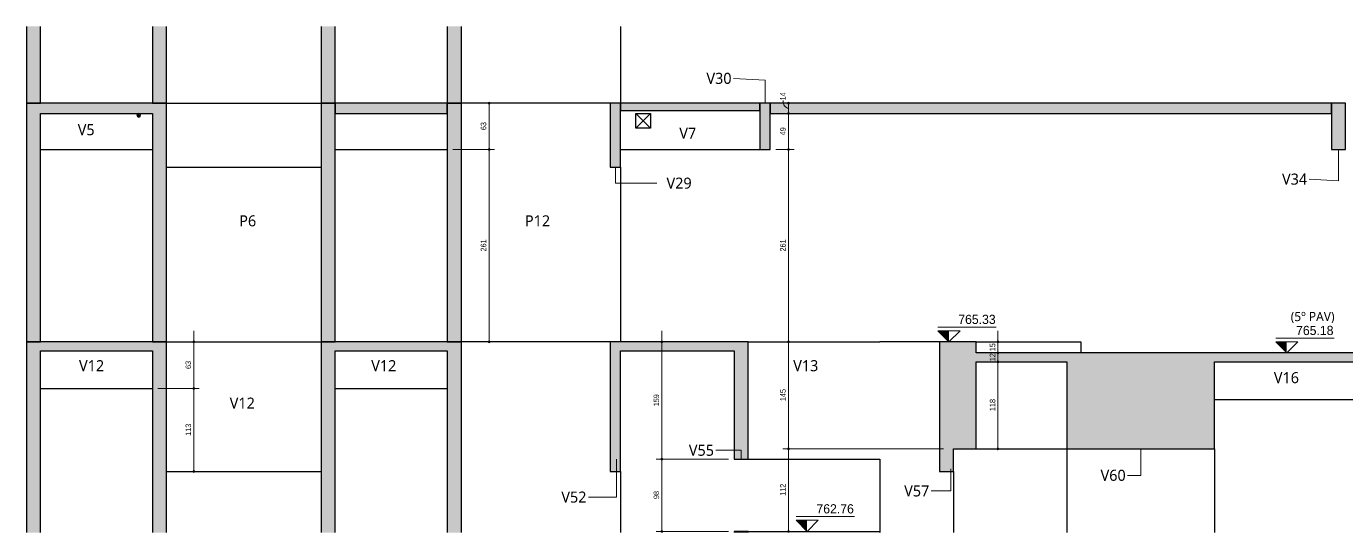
# Model space of a CAD drawing. Header units: centimetres. Extents: x -1897 to 22038, y -1268 to 84208.
# Drawn here: x 18213 to 20002, y 76274 to 76961 of the extents above; entities that cross this region are included whole.
import ezdxf

# ---------------------------------------------------------------- set-up
doc = ezdxf.new("R2010")
doc.units = ezdxf.units.CM
for name, color, linetype, lineweight in [('A-ANNO-DIMS', 7, 'Continuous', 9), ('A-ANNO-DIMS-50', 7, 'Continuous', 9), ('A-FLOR', 7, 'Continuous', 18), ('A-GENM', 7, 'Continuous', 18), ('G-ANNO-DIMS', 7, 'Continuous', 9), ('G-ANNO-TEXT', 7, 'Continuous', 9), ('S-BEAM', 7, 'Continuous', 18), ('S-BEAM-IDEN', 7, 'Continuous', 9), ('S-COLS', 7, 'Continuous', 18), ('S-COLS-IDEN', 7, 'Continuous', 9)]:
    doc.layers.add(name, color=color, linetype=linetype, lineweight=lineweight)
doc.styles.add('Arial_1', font='arial.ttf', dxfattribs={"width": 0.9, "height": 7.5})
doc.styles.add('Arial_2', font='arial.ttf', dxfattribs={"width": 0.95, "height": 12.5})
doc.styles.add('Gadugi', font='gadugi.ttf', dxfattribs={"height": 15})
doc.styles.add('Gadugi_4', font='gadugi.ttf', dxfattribs={"height": 12.5})
doc.dimstyles.new('PED_R80_1_5mm_ACIMA_As_ESQ__R00_2', dxfattribs={"dimscale": 30.48, "dimtxt": 7.651945, "dimasz": 0.328084, "dimexe": 0.246063, "dimexo": 0.246063, "dimgap": 0.049213, "dimtad": 1, "dimdec": 1, "dimrnd": 0.5, "dimdsep": 46, "dimtxsty": 'Arial_1', "dimblk1": 'DOTSMALL', "dimblk2": 'DOTSMALL', "dimsah": 1, "dimcen": 0.09, "dimdle": 0.492126, "dimazin": 0, "dimtfac": 1, "dimtdec": 4, "dimtix": 1, "dimtmove": 1, "dimatfit": 3, "dimfxl": 1, "dimtvp": 1, "dimtolj": 1, "dimtzin": 0, "dimarcsym": 2})
doc.dimstyles.new('PED_R80_1_5mm_ACIMA_As_ESQ__R00_3', dxfattribs={"dimscale": 30.48, "dimtxt": 7.651945, "dimasz": 0.328084, "dimexe": 0.246063, "dimexo": 0.246063, "dimgap": 0.049213, "dimtad": 1, "dimdec": 1, "dimrnd": 0.5, "dimdsep": 46, "dimtxsty": 'Arial_1', "dimblk1": 'DOTSMALL', "dimblk2": 'DOTSMALL', "dimsah": 1, "dimcen": 0.09, "dimdle": 0.492126, "dimazin": 0, "dimtfac": 1, "dimtdec": 4, "dimtix": 1, "dimtmove": 0, "dimatfit": 3, "dimfxl": 1, "dimtvp": 1, "dimtolj": 1, "dimtzin": 0, "dimarcsym": 2})

# ---------------------------------------------------------------- blocks, each defined once
blk = doc.blocks.new('PED_FURO_CIRCULAR_R04_2020 _INSTÂNCIA_ - FURO CIRC-3742523-CT002 K2 -CORTE B-B')
at = {"layer": 'A-GENM', "color": 253, "lineweight": 25, "true_color": 0xaaaaaa}
for p, q in [((-142.5, 76838), (-142.5, 76843)), ((-145, 76840.5), (-140, 76840.5))]:
    blk.add_line(p, q, dxfattribs=at)
blk = doc.blocks.new('PED_FURO_RETANGULAR_R04_2020 _INSTÂNCIA_ - FURO RET-3746569-CT002 K2 -CORTE B-B')
at = {"layer": 'A-GENM', "color": 253, "lineweight": 25, "true_color": 0xaaaaaa}
for p, q in [((551.7, 76823), (531.7, 76843)), ((531.7, 76823), (551.7, 76843))]:
    blk.add_line(p, q, dxfattribs=at)
blk = doc.blocks.new('DIMBLOCK414-CT002 K2 -CORTE B-B')
at = {"layer": 'A-ANNO-DIMS-50', "true_color": 0x000032}
h = blk.add_hatch(color=178, dxfattribs=at)
edge = h.paths.add_edge_path(flags=0)
edge.add_arc((18840.1, 76857), 1.25, 0, 360)
h = blk.add_hatch(color=178, dxfattribs=at)
edge = h.paths.add_edge_path(flags=0)
edge.add_arc((18840.1, 76794), 1.25, 0, 360)
at = {"layer": 'A-ANNO-DIMS-50', "color": 178, "true_color": 0x000032}
for p, q in [((18834.3, 76857), (18847.6, 76857)), ((18840.1, 76857), (18834.3, 76857)), ((18840.1, 76857), (18840.1, 76794)), ((18791, 76794), (18847.6, 76794)), ((18840.1, 76794), (18791, 76794))]:
    blk.add_line(p, q, dxfattribs=at)
for centre in [(18840.1, 76857), (18840.1, 76794)]:
    blk.add_circle(centre, 1.25, dxfattribs=at)
at = {"layer": 'A-ANNO-DIMS-50', "color": 0, "insert": (18828.8, 76820.3), "char_height": 7.5, "width": 12.431, "attachment_point": 1, "rotation": 90, "line_spacing_factor": 0.941778, "style": 'Arial_1'}
blk.add_mtext('63', dxfattribs=at)
blk = doc.blocks.new('_DotSmall')
at = {"color": 0, "linetype": 'ByBlock', "const_width": 0.5}
blk.add_lwpolyline([(-0.0625, 0, 1), (0.0625, 0, 1)], format="xyb", close=True, dxfattribs=at)
blk = doc.blocks.new('DIMBLOCK415-CT002 K2 -CORTE B-B')
at = {"layer": 'A-ANNO-DIMS-50', "true_color": 0x000032}
h = blk.add_hatch(color=178, dxfattribs=at)
edge = h.paths.add_edge_path(flags=0)
edge.add_arc((18840.1, 76794), 1.25, 0, 360)
h = blk.add_hatch(color=178, dxfattribs=at)
edge = h.paths.add_edge_path(flags=0)
edge.add_arc((18840.1, 76533), 1.25, 0, 360)
at = {"layer": 'A-ANNO-DIMS-50', "color": 178, "true_color": 0x000032}
for p, q in [((18791, 76794), (18847.6, 76794)), ((18840.1, 76794), (18791, 76794)), ((18840.1, 76794), (18840.1, 76533)), ((18791, 76533), (18847.6, 76533)), ((18840.1, 76533), (18791, 76533))]:
    blk.add_line(p, q, dxfattribs=at)
for centre in [(18840.1, 76794), (18840.1, 76533)]:
    blk.add_circle(centre, 1.25, dxfattribs=at)
at = {"layer": 'A-ANNO-DIMS-50', "color": 0, "insert": (18828.8, 76655.7), "char_height": 7.5, "width": 18.647, "attachment_point": 1, "rotation": 90, "line_spacing_factor": 0.941778, "style": 'Arial_1'}
blk.add_mtext('261', dxfattribs=at)
blk = doc.blocks.new('DIMBLOCK416-CT002 K2 -CORTE B-B')
at = {"layer": 'A-ANNO-DIMS-50', "true_color": 0x000032}
h = blk.add_hatch(color=178, dxfattribs=at)
edge = h.paths.add_edge_path(flags=0)
edge.add_arc((19246.3, 76857), 1.25, 0, 360)
h = blk.add_hatch(color=178, dxfattribs=at)
edge = h.paths.add_edge_path(flags=0)
edge.add_arc((19246.3, 76843), 1.25, 0, 360)
at = {"layer": 'A-ANNO-DIMS-50', "color": 178, "true_color": 0x000032}
for p, q in [((19240.5, 76857), (19253.8, 76857)), ((19246.3, 76857), (19240.5, 76857)), ((19240.5, 76843), (19253.8, 76843)), ((19246.3, 76843), (19240.5, 76843)), ((19246.3, 76857), (19246.3, 76843))]:
    blk.add_line(p, q, dxfattribs=at)
for centre in [(19246.3, 76857), (19246.3, 76843)]:
    blk.add_circle(centre, 1.25, dxfattribs=at)
blk.add_ellipse((19246.3, 76860.7), major_axis=(0, 10.7), ratio=0.692738, start_param=1.570796, end_param=3.141593, dxfattribs=at)
at = {"layer": 'A-ANNO-DIMS-50', "color": 0, "insert": (19235, 76860.7), "char_height": 7.5, "width": 12.431, "attachment_point": 1, "rotation": 90, "line_spacing_factor": 0.941778, "style": 'Arial_1'}
blk.add_mtext('14', dxfattribs=at)
blk = doc.blocks.new('DIMBLOCK417-CT002 K2 -CORTE B-B')
at = {"layer": 'A-ANNO-DIMS-50', "true_color": 0x000032}
h = blk.add_hatch(color=178, dxfattribs=at)
edge = h.paths.add_edge_path(flags=0)
edge.add_arc((19246.3, 76843), 1.25, 0, 360)
h = blk.add_hatch(color=178, dxfattribs=at)
edge = h.paths.add_edge_path(flags=0)
edge.add_arc((19246.3, 76794), 1.25, 0, 360)
at = {"layer": 'A-ANNO-DIMS-50', "color": 178, "true_color": 0x000032}
for p, q in [((19240.5, 76843), (19253.8, 76843)), ((19246.3, 76843), (19240.5, 76843)), ((19246.3, 76843), (19246.3, 76794)), ((19229, 76794), (19253.8, 76794)), ((19246.3, 76794), (19229, 76794))]:
    blk.add_line(p, q, dxfattribs=at)
for centre in [(19246.3, 76843), (19246.3, 76794)]:
    blk.add_circle(centre, 1.25, dxfattribs=at)
at = {"layer": 'A-ANNO-DIMS-50', "color": 0, "insert": (19235, 76813.3), "char_height": 7.5, "width": 12.431, "attachment_point": 1, "rotation": 90, "line_spacing_factor": 0.941778, "style": 'Arial_1'}
blk.add_mtext('49', dxfattribs=at)
blk = doc.blocks.new('DIMBLOCK418-CT002 K2 -CORTE B-B')
at = {"layer": 'A-ANNO-DIMS-50', "true_color": 0x000032}
h = blk.add_hatch(color=178, dxfattribs=at)
edge = h.paths.add_edge_path(flags=0)
edge.add_arc((19246.3, 76794), 1.25, 0, 360)
h = blk.add_hatch(color=178, dxfattribs=at)
edge = h.paths.add_edge_path(flags=0)
edge.add_arc((19246.3, 76533), 1.25, 0, 360)
at = {"layer": 'A-ANNO-DIMS-50', "color": 178, "true_color": 0x000032}
for p, q in [((19229, 76794), (19253.8, 76794)), ((19246.3, 76794), (19229, 76794)), ((19246.3, 76794), (19246.3, 76533)), ((19456.5, 76533), (19238.8, 76533)), ((19246.3, 76533), (19456.5, 76533))]:
    blk.add_line(p, q, dxfattribs=at)
for centre in [(19246.3, 76794), (19246.3, 76533)]:
    blk.add_circle(centre, 1.25, dxfattribs=at)
at = {"layer": 'A-ANNO-DIMS-50', "color": 0, "insert": (19235, 76655.7), "char_height": 7.5, "width": 18.647, "attachment_point": 1, "rotation": 90, "line_spacing_factor": 0.941778, "style": 'Arial_1'}
blk.add_mtext('261', dxfattribs=at)
blk = doc.blocks.new('DIMBLOCK419-CT002 K2 -CORTE B-B')
at = {"layer": 'A-ANNO-DIMS-50', "true_color": 0x000032}
h = blk.add_hatch(color=178, dxfattribs=at)
edge = h.paths.add_edge_path(flags=0)
edge.add_arc((19246.3, 76533), 1.25, 0, 360)
h = blk.add_hatch(color=178, dxfattribs=at)
edge = h.paths.add_edge_path(flags=0)
edge.add_arc((19246.3, 76388), 1.25, 0, 360)
at = {"layer": 'A-ANNO-DIMS-50', "color": 178, "true_color": 0x000032}
for p, q in [((19456.5, 76533), (19238.8, 76533)), ((19246.3, 76533), (19246.3, 76388)), ((19246.3, 76533), (19456.5, 76533)), ((19456.5, 76388), (19238.8, 76388)), ((19246.3, 76388), (19456.5, 76388))]:
    blk.add_line(p, q, dxfattribs=at)
for centre in [(19246.3, 76533), (19246.3, 76388)]:
    blk.add_circle(centre, 1.25, dxfattribs=at)
at = {"layer": 'A-ANNO-DIMS-50', "color": 0, "insert": (19235, 76452.7), "char_height": 7.5, "width": 18.647, "attachment_point": 1, "rotation": 90, "line_spacing_factor": 0.941778, "style": 'Arial_1'}
blk.add_mtext('145', dxfattribs=at)
blk = doc.blocks.new('DIMBLOCK420-CT002 K2 -CORTE B-B')
at = {"layer": 'A-ANNO-DIMS-50', "true_color": 0x000032}
h = blk.add_hatch(color=178, dxfattribs=at)
edge = h.paths.add_edge_path(flags=0)
edge.add_arc((19246.3, 76388), 1.25, 0, 360)
h = blk.add_hatch(color=178, dxfattribs=at)
edge = h.paths.add_edge_path(flags=0)
edge.add_arc((19246.3, 76276), 1.25, 0, 360)
at = {"layer": 'A-ANNO-DIMS-50', "color": 178, "true_color": 0x000032}
for p, q in [((19456.5, 76388), (19238.8, 76388)), ((19246.3, 76388), (19246.3, 76276)), ((19246.3, 76388), (19456.5, 76388)), ((19240.5, 76276), (19253.8, 76276)), ((19246.3, 76276), (19240.5, 76276))]:
    blk.add_line(p, q, dxfattribs=at)
for centre in [(19246.3, 76388), (19246.3, 76276)]:
    blk.add_circle(centre, 1.25, dxfattribs=at)
at = {"layer": 'A-ANNO-DIMS-50', "color": 0, "insert": (19235, 76324.2), "char_height": 7.5, "width": 18.647, "attachment_point": 1, "rotation": 90, "line_spacing_factor": 0.941778, "style": 'Arial_1'}
blk.add_mtext('112', dxfattribs=at)
blk = doc.blocks.new('Elevações de ponto - SIMBOLO DE NÍVEL-CORTE-2219088-CT002 K2 -CORTE B-B')
at = {"layer": 'G-ANNO-DIMS'}
blk.add_hatch(color=256, dxfattribs=at).paths.add_polyline_path([(-610.9, 76548), (-610.9, 76533), (-625.9, 76548)], flags=0)
for p, q in [((-546.7, 76553.1), (-625.9, 76553.1)), ((-610.9, 76533), (-625.9, 76548)), ((-625.9, 76548), (-595.9, 76548)), ((-595.9, 76548), (-610.9, 76533))]:
    blk.add_line(p, q, dxfattribs=at)
blk = doc.blocks.new('DIMBLOCK438-CT002 K2 -CORTE B-B')
at = {"layer": 'A-ANNO-DIMS-50', "true_color": 0x000032}
h = blk.add_hatch(color=178, dxfattribs=at)
edge = h.paths.add_edge_path(flags=0)
edge.add_arc((18439.6, 76533), 1.25, 0, 360)
h = blk.add_hatch(color=178, dxfattribs=at)
edge = h.paths.add_edge_path(flags=0)
edge.add_arc((18439.6, 76470), 1.25, 0, 360)
at = {"layer": 'A-ANNO-DIMS-50', "color": 178, "true_color": 0x000032}
for p, q in [((18439.6, 76548), (18439.6, 76470)), ((18433.9, 76533), (18447.1, 76533)), ((18439.6, 76533), (18433.9, 76533)), ((18391, 76470), (18447.1, 76470)), ((18439.6, 76470), (18391, 76470))]:
    blk.add_line(p, q, dxfattribs=at)
for centre in [(18439.6, 76533), (18439.6, 76470)]:
    blk.add_circle(centre, 1.25, dxfattribs=at)
at = {"layer": 'A-ANNO-DIMS-50', "color": 0, "insert": (18428.4, 76496.3), "char_height": 7.5, "width": 12.431, "attachment_point": 1, "rotation": 90, "line_spacing_factor": 0.941778, "style": 'Arial_1'}
blk.add_mtext('63', dxfattribs=at)
blk = doc.blocks.new('DIMBLOCK439-CT002 K2 -CORTE B-B')
at = {"layer": 'A-ANNO-DIMS-50', "true_color": 0x000032}
h = blk.add_hatch(color=178, dxfattribs=at)
edge = h.paths.add_edge_path(flags=0)
edge.add_arc((18439.6, 76470), 1.25, 0, 360)
h = blk.add_hatch(color=178, dxfattribs=at)
edge = h.paths.add_edge_path(flags=0)
edge.add_arc((18439.6, 76357), 1.25, 0, 360)
at = {"layer": 'A-ANNO-DIMS-50', "color": 178, "true_color": 0x000032}
for p, q in [((18391, 76470), (18447.1, 76470)), ((18439.6, 76470), (18391, 76470)), ((18439.6, 76470), (18439.6, 76357)), ((18433.9, 76357), (18447.1, 76357)), ((18439.6, 76357), (18433.9, 76357))]:
    blk.add_line(p, q, dxfattribs=at)
for centre in [(18439.6, 76470), (18439.6, 76357)]:
    blk.add_circle(centre, 1.25, dxfattribs=at)
at = {"layer": 'A-ANNO-DIMS-50', "color": 0, "insert": (18428.4, 76405.7), "char_height": 7.5, "width": 18.647, "attachment_point": 1, "rotation": 90, "line_spacing_factor": 0.941778, "style": 'Arial_1'}
blk.add_mtext('113', dxfattribs=at)
blk = doc.blocks.new('DIMBLOCK440-CT002 K2 -CORTE B-B')
at = {"layer": 'A-ANNO-DIMS-50', "true_color": 0x000032}
h = blk.add_hatch(color=178, dxfattribs=at)
edge = h.paths.add_edge_path(flags=0)
edge.add_arc((19530.5, 76533), 1.25, 0, 360)
h = blk.add_hatch(color=178, dxfattribs=at)
edge = h.paths.add_edge_path(flags=0)
edge.add_arc((19530.5, 76518), 1.25, 0, 360)
at = {"layer": 'A-ANNO-DIMS-50', "color": 178, "true_color": 0x000032}
for p, q in [((19530.5, 76548), (19530.5, 76518)), ((19524.8, 76533), (19538, 76533)), ((19530.5, 76533), (19524.8, 76533)), ((19524.8, 76518), (19538, 76518)), ((19530.5, 76518), (19524.8, 76518))]:
    blk.add_line(p, q, dxfattribs=at)
for centre in [(19530.5, 76533), (19530.5, 76518)]:
    blk.add_circle(centre, 1.25, dxfattribs=at)
at = {"layer": 'A-ANNO-DIMS-50', "color": 0, "insert": (19519.3, 76520.3), "char_height": 7.5, "width": 12.431, "attachment_point": 1, "rotation": 90, "line_spacing_factor": 0.941778, "style": 'Arial_1'}
blk.add_mtext('15', dxfattribs=at)
blk = doc.blocks.new('DIMBLOCK441-CT002 K2 -CORTE B-B')
at = {"layer": 'A-ANNO-DIMS-50', "true_color": 0x000032}
h = blk.add_hatch(color=178, dxfattribs=at)
edge = h.paths.add_edge_path(flags=0)
edge.add_arc((19530.5, 76518), 1.25, 0, 360)
h = blk.add_hatch(color=178, dxfattribs=at)
edge = h.paths.add_edge_path(flags=0)
edge.add_arc((19530.5, 76506), 1.25, 0, 360)
at = {"layer": 'A-ANNO-DIMS-50', "color": 178, "true_color": 0x000032}
for p, q in [((19524.8, 76518), (19538, 76518)), ((19530.5, 76518), (19524.8, 76518)), ((19524.8, 76506), (19538, 76506)), ((19530.5, 76506), (19524.8, 76506)), ((19530.5, 76518), (19530.5, 76506))]:
    blk.add_line(p, q, dxfattribs=at)
for centre in [(19530.5, 76518), (19530.5, 76506)]:
    blk.add_circle(centre, 1.25, dxfattribs=at)
at = {"layer": 'A-ANNO-DIMS-50', "color": 0, "insert": (19519.3, 76506.8), "char_height": 7.5, "width": 12.431, "attachment_point": 1, "rotation": 90, "line_spacing_factor": 0.941778, "style": 'Arial_1'}
blk.add_mtext('12', dxfattribs=at)
blk = doc.blocks.new('DIMBLOCK442-CT002 K2 -CORTE B-B')
at = {"layer": 'A-ANNO-DIMS-50', "true_color": 0x000032}
h = blk.add_hatch(color=178, dxfattribs=at)
edge = h.paths.add_edge_path(flags=0)
edge.add_arc((19530.5, 76506), 1.25, 0, 360)
h = blk.add_hatch(color=178, dxfattribs=at)
edge = h.paths.add_edge_path(flags=0)
edge.add_arc((19530.5, 76388), 1.25, 0, 360)
at = {"layer": 'A-ANNO-DIMS-50', "color": 178, "true_color": 0x000032}
for p, q in [((19524.8, 76506), (19538, 76506)), ((19530.5, 76506), (19524.8, 76506)), ((19530.5, 76506), (19530.5, 76388)), ((19524.8, 76388), (19538, 76388)), ((19530.5, 76388), (19524.8, 76388))]:
    blk.add_line(p, q, dxfattribs=at)
for centre in [(19530.5, 76506), (19530.5, 76388)]:
    blk.add_circle(centre, 1.25, dxfattribs=at)
at = {"layer": 'A-ANNO-DIMS-50', "color": 0, "insert": (19519.3, 76439.2), "char_height": 7.5, "width": 18.647, "attachment_point": 1, "rotation": 90, "line_spacing_factor": 0.941778, "style": 'Arial_1'}
blk.add_mtext('118', dxfattribs=at)
blk = doc.blocks.new('DIMBLOCK443-CT002 K2 -CORTE B-B')
at = {"layer": 'A-ANNO-DIMS-50', "true_color": 0x000032}
h = blk.add_hatch(color=178, dxfattribs=at)
edge = h.paths.add_edge_path(flags=0)
edge.add_arc((19074.5, 76533), 1.25, 0, 360)
h = blk.add_hatch(color=178, dxfattribs=at)
edge = h.paths.add_edge_path(flags=0)
edge.add_arc((19074.5, 76374), 1.25, 0, 360)
at = {"layer": 'A-ANNO-DIMS-50', "color": 178, "true_color": 0x000032}
for p, q in [((19074.5, 76548), (19074.5, 76374)), ((19184, 76533), (19067, 76533)), ((19074.5, 76533), (19184, 76533)), ((19165, 76374), (19067, 76374)), ((19074.5, 76374), (19165, 76374))]:
    blk.add_line(p, q, dxfattribs=at)
for centre in [(19074.5, 76533), (19074.5, 76374)]:
    blk.add_circle(centre, 1.25, dxfattribs=at)
at = {"layer": 'A-ANNO-DIMS-50', "color": 0, "insert": (19063.3, 76445.7), "char_height": 7.5, "width": 18.647, "attachment_point": 1, "rotation": 90, "line_spacing_factor": 0.941778, "style": 'Arial_1'}
blk.add_mtext('159', dxfattribs=at)
blk = doc.blocks.new('DIMBLOCK444-CT002 K2 -CORTE B-B')
at = {"layer": 'A-ANNO-DIMS-50', "true_color": 0x000032}
h = blk.add_hatch(color=178, dxfattribs=at)
edge = h.paths.add_edge_path(flags=0)
edge.add_arc((19074.5, 76374), 1.25, 0, 360)
h = blk.add_hatch(color=178, dxfattribs=at)
edge = h.paths.add_edge_path(flags=0)
edge.add_arc((19074.5, 76276), 1.25, 0, 360)
at = {"layer": 'A-ANNO-DIMS-50', "color": 178, "true_color": 0x000032}
for p, q in [((19165, 76374), (19067, 76374)), ((19074.5, 76374), (19074.5, 76276)), ((19074.5, 76374), (19165, 76374)), ((19165, 76276), (19067, 76276)), ((19074.5, 76276), (19165, 76276))]:
    blk.add_line(p, q, dxfattribs=at)
for centre in [(19074.5, 76374), (19074.5, 76276)]:
    blk.add_circle(centre, 1.25, dxfattribs=at)
at = {"layer": 'A-ANNO-DIMS-50', "color": 0, "insert": (19063.3, 76319.8), "char_height": 7.5, "width": 12.431, "attachment_point": 1, "rotation": 90, "line_spacing_factor": 0.941778, "style": 'Arial_1'}
blk.add_mtext('98', dxfattribs=at)

msp = doc.modelspace()

# ---------------------------------------------------------------- hatches: boundary and pattern name
at = {"layer": 'A-FLOR', "true_color": 0xa6a6a6}
h = msp.add_hatch(color=253, dxfattribs=at)
h.paths.add_polyline_path([(18383.54, 76843), (18383.54, 76857), (18231.54, 76857), (18231.54, 76843), (18265, 76843)], flags=0)
h.paths.add_polyline_path([(17032.04, 76843), (17793.54, 76843), (17793.54, 76857), (17032.04, 76857)], flags=0)
h = msp.add_hatch(color=253, dxfattribs=at)
h.paths.add_polyline_path([(19824.04, 76843), (19983.04, 76843), (19983.04, 76857), (19221.54, 76857), (19221.54, 76843), (19624.04, 76843)], flags=0)
h.paths.add_polyline_path([(18632.46, 76843), (18783.54, 76843), (18783.54, 76857), (18631.54, 76857), (18631.54, 76843)], flags=0)
for points in [[(19059.28, 76847), (19207.54, 76847), (19207.54, 76857), (19018.54, 76857), (19018.54, 76847), (19040, 76847)], [(19040, 76521), (19172.54, 76521), (19172.54, 76533), (19018.54, 76533), (19018.54, 76521)], [(19523.94, 76506), (19624.04, 76506), (19624.04, 76518), (19491.04, 76518), (19491.04, 76506), (19501.04, 76506)], [(20099.04, 76506), (20099.04, 76518), (19824.04, 76518), (19824.04, 76506), (20073.34, 76506)]]:
    msp.add_hatch(color=253, dxfattribs=at).paths.add_polyline_path(points, flags=0)
h = msp.add_hatch(color=253, dxfattribs=at)
h.paths.add_polyline_path([(18631.54, 76521), (18783.54, 76521), (18783.54, 76533), (18631.54, 76533)], flags=0)
h.paths.add_polyline_path([(18383.54, 76521), (18383.54, 76533), (18231.54, 76533), (18231.54, 76521)], flags=0)
at = {"layer": 'S-BEAM', "true_color": 0xa6a6a6}
for points in [[(19018.54, 76770), (19018.54, 76857), (19004.54, 76857), (19004.54, 76770)], [(19207.54, 76794), (19221.54, 76794), (19221.54, 76857), (19207.54, 76857), (19207.54, 76823)], [(19983.04, 76794), (20002.04, 76794), (20002.04, 76857), (19983.04, 76857), (19983.04, 76843)], [(19018.54, 76357), (19018.54, 76533), (19004.54, 76533), (19004.54, 76357)], [(19191.54, 76374), (19191.54, 76533), (19172.54, 76533), (19172.54, 76374)], [(19464.04, 76357), (19470.04, 76357), (19470.04, 76388), (19501.04, 76388), (19501.04, 76506), (19491.04, 76506), (19491.04, 76518), (19501.04, 76518), (19501.04, 76533), (19451.04, 76533), (19451.04, 76357)], [(19624.04, 76388), (19824.04, 76388), (19824.04, 76518), (19624.04, 76518), (19624.04, 76506)], [(19191.54, 76274.29), (19191.54, 76276), (19172.54, 76276), (19172.54, 76274.29)]]:
    msp.add_hatch(color=253, dxfattribs=at).paths.add_polyline_path(points, flags=0)
at = {"layer": 'S-COLS', "true_color": 0xa6a6a6}
for points in [[(18212.54, 76857), (18231.54, 76857), (18231.54, 76961.07), (18212.54, 76961.07)], [(18802.54, 76857), (18802.54, 76961.07), (18783.54, 76961.07), (18783.54, 76857)], [(18212.54, 76533), (18231.54, 76533), (18231.54, 76857), (18212.54, 76857), (18212.54, 76617.68)], [(18802.54, 76533), (18802.54, 76857), (18783.54, 76857), (18783.54, 76533)], [(18212.54, 76274.29), (18231.54, 76274.29), (18231.54, 76533), (18212.54, 76533), (18212.54, 76357)], [(18795.2, 76274.29), (18802.54, 76274.29), (18802.54, 76533), (18783.54, 76533), (18783.54, 76274.29)]]:
    msp.add_hatch(color=253, dxfattribs=at).paths.add_polyline_path(points, flags=0)
h = msp.add_hatch(color=253, dxfattribs=at)
h.paths.add_polyline_path([(18402.54, 76857), (18402.54, 76961.07), (18383.54, 76961.07), (18383.54, 76857)], flags=0)
h.paths.add_polyline_path([(18612.54, 76857), (18631.54, 76857), (18631.54, 76961.07), (18612.54, 76961.07)], flags=0)
h = msp.add_hatch(color=253, dxfattribs=at)
h.paths.add_polyline_path([(18631.54, 76533), (18631.54, 76857), (18612.54, 76857), (18612.54, 76533)], flags=0)
h.paths.add_polyline_path([(18402.54, 76533), (18402.54, 76857), (18383.54, 76857), (18383.54, 76533)], flags=0)
h = msp.add_hatch(color=253, dxfattribs=at)
h.paths.add_polyline_path([(18395.2, 76274.29), (18402.54, 76274.29), (18402.54, 76533), (18383.54, 76533), (18383.54, 76274.29)], flags=0)
h.paths.add_polyline_path([(18619.88, 76274.29), (18631.54, 76274.29), (18631.54, 76533), (18612.54, 76533), (18612.54, 76274.29)], flags=0)

# ---------------------------------------------------------------- linework, layer by layer
at = {"layer": 'A-FLOR', "lineweight": 25}
for p, q in [((18383.54, 76857), (18231.54, 76857)), ((18231.54, 76843), (18383.54, 76843)), ((18783.54, 76857), (18631.54, 76857)), ((18631.54, 76857), (18631.54, 76843)), ((18631.54, 76843), (18783.54, 76843)), ((18783.54, 76843), (18783.54, 76857)), ((19207.54, 76857), (19018.54, 76857)), ((19018.54, 76857), (19018.54, 76847)), ((19018.54, 76847), (19207.54, 76847)), ((19207.54, 76847), (19207.54, 76857)), ((19983.04, 76857), (19221.54, 76857)), ((19221.54, 76857), (19221.54, 76843)), ((19221.54, 76843), (19983.04, 76843)), ((19983.04, 76843), (19983.04, 76857)), ((18383.54, 76533), (18231.54, 76533)), ((18231.54, 76521), (18383.54, 76521)), ((18783.54, 76533), (18631.54, 76533)), ((18631.54, 76521), (18783.54, 76521)), ((19172.54, 76533), (19018.54, 76533)), ((19018.54, 76521), (19172.54, 76521)), ((19624.04, 76518), (19501.04, 76518)), ((19501.04, 76506), (19624.04, 76506)), ((20099.04, 76518), (19824.04, 76518)), ((19824.04, 76506), (20099.04, 76506))]:
    msp.add_line(p, q, dxfattribs=at)
at = {"layer": 'S-BEAM', "lineweight": 25}
for p, q in [((18402.54, 76857), (18612.54, 76857)), ((19018.54, 76857), (19004.54, 76857)), ((19004.54, 76857), (19004.54, 76770)), ((19018.54, 76847), (19018.54, 76857)), ((19018.54, 76770), (19018.54, 76847)), ((19039.28, 76843), (19059.28, 76843)), ((19039.28, 76823), (19039.28, 76843)), ((19059.28, 76843), (19059.28, 76823)), ((19221.54, 76857), (19207.54, 76857)), ((19207.54, 76857), (19207.54, 76847)), ((19207.54, 76847), (19207.54, 76794)), ((19221.54, 76843), (19221.54, 76857)), ((19221.54, 76794), (19221.54, 76843)), ((20002.04, 76857), (19983.04, 76857)), ((19983.04, 76857), (19983.04, 76843)), ((19983.04, 76843), (19983.04, 76794)), ((20002.04, 76852), (20002.04, 76857)), ((20002.04, 76842), (20002.04, 76852)), ((20002.04, 76794), (20002.04, 76842)), ((19059.28, 76823), (19039.28, 76823)), ((18231.54, 76794), (18383.54, 76794)), ((18631.54, 76794), (18783.54, 76794)), ((19018.54, 76794), (19207.54, 76794)), ((19207.54, 76794), (19221.54, 76794)), ((19983.04, 76794), (20002.04, 76794)), ((18402.54, 76770), (18612.54, 76770)), ((19004.54, 76770), (19018.54, 76770)), ((18402.54, 76533), (18612.54, 76533)), ((19018.54, 76533), (19004.54, 76533)), ((19004.54, 76533), (19004.54, 76357)), ((19018.54, 76357), (19018.54, 76521)), ((19191.54, 76533), (19172.54, 76533)), ((19172.54, 76521), (19172.54, 76374)), ((19191.54, 76374), (19191.54, 76533)), ((19191.54, 76533), (19370.04, 76533)), ((19501.04, 76533), (19451.04, 76533)), ((19451.04, 76533), (19451.04, 76357)), ((19501.04, 76518), (19501.04, 76533)), ((19501.04, 76533), (19643.04, 76533)), ((19643.04, 76533), (19643.04, 76518)), ((19501.04, 76388), (19501.04, 76506)), ((19824.04, 76518), (19624.04, 76518)), ((19624.04, 76506), (19624.04, 76388)), ((19824.04, 76388), (19824.04, 76506)), ((18231.54, 76470), (18383.54, 76470)), ((18631.54, 76470), (18783.54, 76470)), ((19824.04, 76455), (20099.04, 76455)), ((19470.04, 76357), (19470.04, 76388)), ((19470.04, 76388), (19501.04, 76388)), ((19501.04, 76388), (19624.04, 76388)), ((19624.04, 76388), (19824.04, 76388)), ((19172.54, 76374), (19191.54, 76374)), ((19191.54, 76374), (19370.04, 76374)), ((18402.54, 76357), (18612.54, 76357)), ((19004.54, 76357), (19018.54, 76357)), ((19451.04, 76357), (19470.04, 76357)), ((19191.54, 76276), (19172.54, 76276)), ((19172.54, 76276), (19172.54, 76274.29)), ((19191.54, 76274.29), (19191.54, 76276)), ((19191.54, 76276), (19370.04, 76276)), ((19370.04, 76274.29), (19370.04, 76276))]:
    msp.add_line(p, q, dxfattribs=at)
for start, end in [(90.87355, 270), (270, 89.12645)]:
    msp.add_arc((18365.06, 76840.5), 2.5, start, end, dxfattribs=at)
at = {"layer": 'S-BEAM-IDEN'}
for p, q in [((19214.54, 76888.06), (19171.72, 76890.54)), ((19214.54, 76857), (19214.54, 76888.06)), ((19992.54, 76794), (19992.54, 76751.37)), ((19011.54, 76770), (19011.54, 76748.36)), ((19992.54, 76751.37), (19952.44, 76753.86)), ((19011.54, 76748.36), (19067.88, 76748.36)), ((19182.04, 76385.98), (19147.87, 76385.98)), ((19182.04, 76374), (19182.04, 76385.98)), ((19724.04, 76388), (19724.04, 76351.98)), ((19013.12, 76374), (19013.12, 76322.47)), ((19466.36, 76360.87), (19466.36, 76330.84)), ((19724.04, 76351.98), (19706.37, 76351.98)), ((19013.12, 76322.47), (18974.87, 76322.47)), ((19466.36, 76330.84), (19439.94, 76330.84))]:
    msp.add_line(p, q, dxfattribs=at)
at = {"layer": 'S-COLS', "lineweight": 25}
for p, q in [((18212.54, 76961.07), (18212.54, 76857)), ((18231.54, 76857), (18231.54, 76961.07)), ((18383.54, 76961.07), (18383.54, 76857)), ((18402.54, 76857), (18402.54, 76961.07)), ((18612.54, 76961.07), (18612.54, 76857)), ((18631.54, 76857), (18631.54, 76961.07)), ((18783.54, 76961.07), (18783.54, 76857)), ((18802.54, 76857), (18802.54, 76961.07)), ((19018.54, 76961.07), (19018.54, 76857)), ((18212.54, 76857), (18231.54, 76857)), ((18231.54, 76857), (18212.54, 76857)), ((18212.54, 76857), (18212.54, 76533)), ((18231.54, 76533), (18231.54, 76843)), ((18383.54, 76857), (18402.54, 76857)), ((18402.54, 76857), (18383.54, 76857)), ((18383.54, 76843), (18383.54, 76533)), ((18402.54, 76533), (18402.54, 76857)), ((18612.54, 76857), (18631.54, 76857)), ((18631.54, 76857), (18612.54, 76857)), ((18612.54, 76857), (18612.54, 76533)), ((18631.54, 76843), (18631.54, 76857)), ((18631.54, 76533), (18631.54, 76843)), ((18783.54, 76857), (18802.54, 76857)), ((18802.54, 76857), (18783.54, 76857)), ((18783.54, 76857), (18783.54, 76843)), ((18783.54, 76843), (18783.54, 76533)), ((19004.54, 76857), (18802.54, 76857)), ((18802.54, 76533), (18802.54, 76857)), ((19004.54, 76857), (18802.54, 76857)), ((19018.54, 76770), (19018.54, 76533)), ((18231.54, 76533), (18212.54, 76533)), ((18212.54, 76533), (18212.54, 76274.29)), ((18212.54, 76533), (18231.54, 76533)), ((18231.54, 76274.29), (18231.54, 76521)), ((18402.54, 76533), (18383.54, 76533)), ((18383.54, 76533), (18402.54, 76533)), ((18383.54, 76521), (18383.54, 76274.29)), ((18402.54, 76274.29), (18402.54, 76533)), ((18631.54, 76533), (18612.54, 76533)), ((18612.54, 76533), (18612.54, 76274.29)), ((18612.54, 76533), (18631.54, 76533)), ((18631.54, 76274.29), (18631.54, 76521)), ((18802.54, 76533), (18783.54, 76533)), ((18783.54, 76533), (18802.54, 76533)), ((18783.54, 76521), (18783.54, 76274.29)), ((18802.54, 76274.29), (18802.54, 76533)), ((19004.54, 76533), (18802.54, 76533)), ((19004.54, 76533), (18802.54, 76533)), ((19451.04, 76533), (19370.04, 76533)), ((19624.04, 76388), (19624.04, 76274.29)), ((19824.04, 76388), (19824.04, 76274.29)), ((19370.04, 76374), (19370.04, 76274.29)), ((19018.54, 76357), (19018.54, 76274.29)), ((19470.04, 76357), (19470.04, 76274.29))]:
    msp.add_line(p, q, dxfattribs=at)

# ---------------------------------------------------------------- block references
at = {"layer": 'A-GENM', "color": 253, "lineweight": 25, "true_color": 0xaaaaaa}
for name in ['PED_FURO_CIRCULAR_R04_2020 _INSTÂNCIA_ - FURO CIRC-3742523-CT002 K2 -CORTE B-B', 'PED_FURO_RETANGULAR_R04_2020 _INSTÂNCIA_ - FURO RET-3746569-CT002 K2 -CORTE B-B']:
    msp.add_blockref(name, (18507.54, 0), dxfattribs=at)
at = {"layer": 'G-ANNO-DIMS'}
for p in [(20074.9, 0), (20533.16, -15), (19882.52, -257)]:
    msp.add_blockref('Elevações de ponto - SIMBOLO DE NÍVEL-CORTE-2219088-CT002 K2 -CORTE B-B', p, dxfattribs=at)

# ---------------------------------------------------------------- texts
at = {"layer": 'G-ANNO-DIMS', "char_height": 12.5, "width": 59.8377, "attachment_point": 1, "line_spacing_factor": 0.941778, "style": 'Arial_2'}
for s, insert in [('765.33', (19476.61, 76569.82)), ('765.18', (19934.87, 76554.82)), ('762.76', (19284.24, 76312.82))]:
    msp.add_mtext(s, dxfattribs=dict(at, insert=insert))
at = {"layer": 'G-ANNO-TEXT', "insert": (19927.59, 76573.73), "char_height": 12.5, "width": 78.5654, "attachment_point": 1, "style": 'Gadugi_4'}
msp.add_mtext('(5º PAV)', dxfattribs=at)
at = {"layer": 'S-BEAM-IDEN', "char_height": 15, "attachment_point": 1, "style": 'Gadugi'}
for s, insert, width in [('V30', (19135.02, 76898.09), 44.0928), ('V5', (18282.21, 76828.41), 30.0633), ('V7', (19098.21, 76823.75), 30.0633), ('V29', (19080.88, 76755.91), 44.0928), ('V34', (19915.74, 76761.41), 44.0928), ('V12', (18283.98, 76508.26), 44.0928), ('V12', (18680.35, 76508.26), 44.0928), ('V13', (19252.72, 76508.26), 44.0928), ('V16', (19904.7, 76491.98), 44.0928), ('V12', (18488.39, 76457.48), 44.0928), ('V55', (19111.17, 76393.53), 44.0928), ('V60', (19669.67, 76359.53), 44.0928), ('V52', (18938.17, 76330.02), 44.0928), ('V57', (19403.24, 76338.39), 44.0928)]:
    msp.add_mtext(s, dxfattribs=dict(at, insert=insert, width=width))
at = {"layer": 'S-COLS-IDEN', "char_height": 15, "attachment_point": 1, "style": 'Gadugi'}
for s, insert, width in [('P6', (18501.29, 76704.76), 28.4599), ('P12', (18888.79, 76704.76), 42.4894)]:
    msp.add_mtext(s, dxfattribs=dict(at, insert=insert, width=width))

# ---------------------------------------------------------------- dimensions: what is measured, and where the dimension line sits
at = {"layer": 'A-ANNO-DIMS', "color": 178, "true_color": 0x000032}
dim = msp.add_linear_dim(base=(19246.27, 76843), p1=(19248.04, 76857), p2=(19248.04, 76843), angle=90, dimstyle='PED_R80_1_5mm_ACIMA_As_ESQ__R00_2', override={"dimpost": '<>', "dimfxl": 14}, dxfattribs=at)
dim.commit()
dim.dimension.update_dxf_attribs({"geometry": 'DIMBLOCK416-CT002 K2 -CORTE B-B', "text_midpoint": (19240.04, 76866.88), "dimtype": 160, "text_rotation": 90})
for base, p1, p2, override, picture, middle in [((18840.08, 76794), (18841.84, 76857), (18783.54, 76794), {"dimpost": '<>', "dimfxl": 85.838038}, 'DIMBLOCK414-CT002 K2 -CORTE B-B', (18834.74, 76825.5)), ((19246.27, 76794), (19248.04, 76843), (19221.54, 76794), {"dimpost": '<>', "dimfxl": 55.707264}, 'DIMBLOCK417-CT002 K2 -CORTE B-B', (19240.95, 76818.5)), ((18840.08, 76533), (18783.54, 76794), (18783.54, 76533), {"dimpost": '<>', "dimfxl": 260.998}, 'DIMBLOCK415-CT002 K2 -CORTE B-B', (18834.75, 76663.5)), ((19246.27, 76533), (19221.54, 76794), (19464.04, 76533), {"dimpost": '<>', "dimfxl": 356.267058}, 'DIMBLOCK418-CT002 K2 -CORTE B-B', (19240.95, 76663.5)), ((18439.61, 76470), (18441.37, 76533), (18383.54, 76470), {"dimpost": '<>', "dimfxl": 85.519065}, 'DIMBLOCK438-CT002 K2 -CORTE B-B', (18434.27, 76501.5)), ((19074.5, 76374), (19191.54, 76533), (19172.54, 76374), {"dimpost": '<>', "dimfxl": 160.131196}, 'DIMBLOCK443-CT002 K2 -CORTE B-B', (19069.17, 76453.5)), ((19530.5, 76518), (19532.27, 76533), (19532.27, 76518), {"dimpost": '<>', "dimfxl": 15}, 'DIMBLOCK440-CT002 K2 -CORTE B-B', (19525.17, 76525.5)), ((19246.27, 76388), (19464.04, 76533), (19464.04, 76388), {"dimpost": '<>', "dimfxl": 145}, 'DIMBLOCK419-CT002 K2 -CORTE B-B', (19240.95, 76460.5)), ((19530.5, 76506), (19532.27, 76518), (19532.27, 76506), {"dimpost": '<>', "dimfxl": 12}, 'DIMBLOCK441-CT002 K2 -CORTE B-B', (19525.24, 76512)), ((19530.5, 76388), (19532.27, 76506), (19532.27, 76388), {"dimpost": '<>', "dimfxl": 118}, 'DIMBLOCK442-CT002 K2 -CORTE B-B', (19525.17, 76447)), ((18439.61, 76357), (18383.54, 76470), (18441.37, 76357), {"dimpost": '<>', "dimfxl": 126.939003}, 'DIMBLOCK439-CT002 K2 -CORTE B-B', (18434.27, 76413.5)), ((19246.27, 76276), (19464.04, 76388), (19248.04, 76276), {"dimpost": '<>', "dimfxl": 243.310617}, 'DIMBLOCK420-CT002 K2 -CORTE B-B', (19241.01, 76332)), ((19074.5, 76276), (19172.54, 76374), (19172.54, 76276), {"dimpost": '<>', "dimfxl": 98.002}, 'DIMBLOCK444-CT002 K2 -CORTE B-B', (19069.17, 76325))]:
    dim = msp.add_linear_dim(base=base, p1=p1, p2=p2, angle=90, dimstyle='PED_R80_1_5mm_ACIMA_As_ESQ__R00_3', override=override, dxfattribs=at)
    dim.commit()
    dim.dimension.update_dxf_attribs({"geometry": picture, "text_midpoint": middle})

doc.saveas('drawing.dxf')
